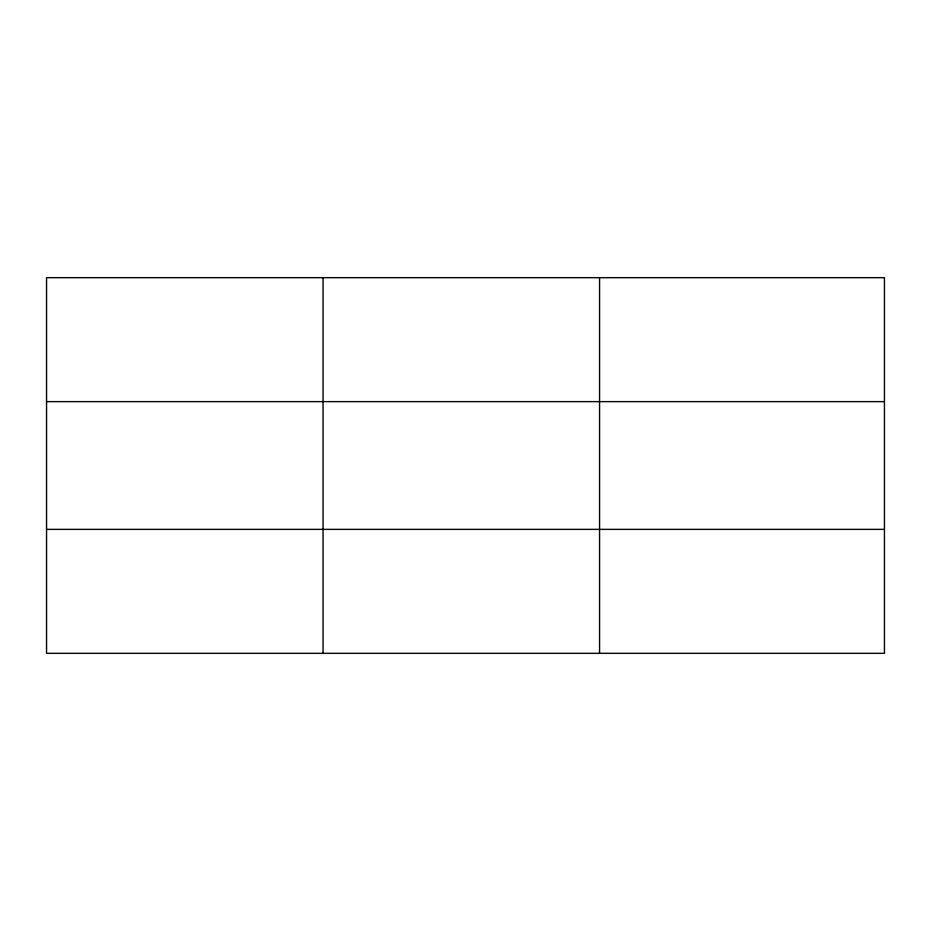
<?xml version="1.0" encoding="UTF-8"?>
<svg xmlns="http://www.w3.org/2000/svg" width="931" height="931" viewBox="0 0 931 931"><rect width="100%" height="100%" fill="white"/><g stroke="black" fill="none" stroke-linecap="round" stroke-linejoin="round"><path stroke-width="1.4" d="M323.057 653.329L323.057 277.671M599.564 653.329L599.564 277.671M46.55 401.633L884.45 401.633M46.55 529.367L884.45 529.367M884.45 277.671L884.45 653.329L46.55 653.329L46.55 277.671L884.45 277.671"/></g></svg>
